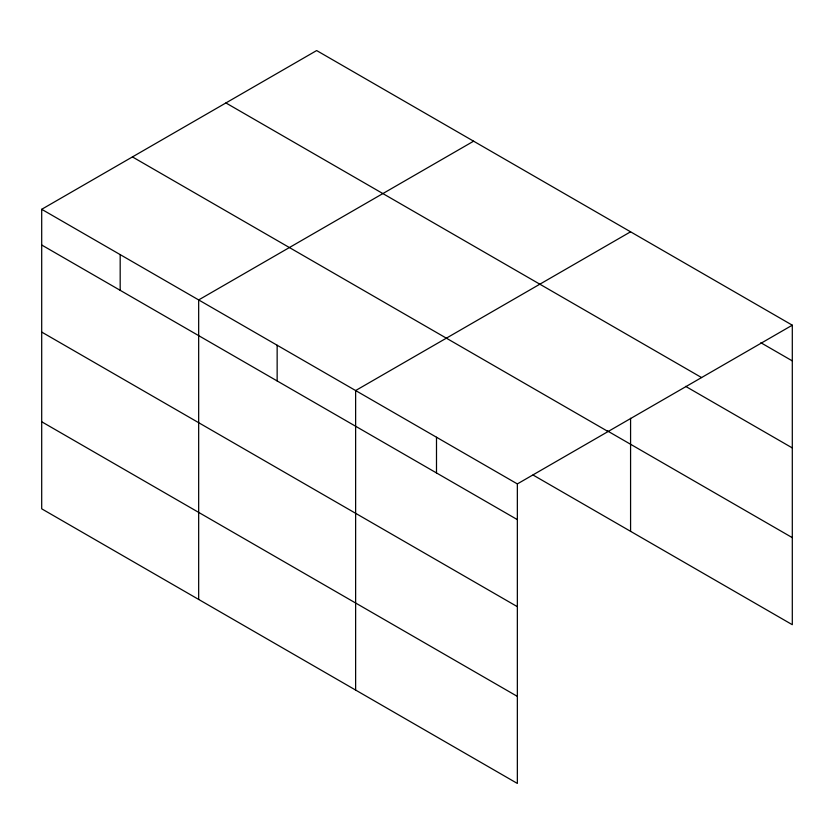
<?xml version="1.0" encoding="UTF-8"?>
<svg xmlns="http://www.w3.org/2000/svg" width="834" height="834" viewBox="0 0 834 834"><rect width="100%" height="100%" fill="white"/><g stroke="black" fill="none" stroke-linecap="round" stroke-linejoin="round"><path stroke-width="1.25" d="M41.7 209.303L517.351 483.918L517.351 783.439L41.7 508.813L41.7 209.303L316.649 50.561L792.3 325.187L792.3 624.697L533.03 475.005M473.608 141.186L198.669 299.927L198.669 599.438M630.577 231.81L355.628 390.552L355.628 690.062M517.351 483.918L792.3 325.187M760.858 342.732L792.3 360.893M225.91 102.947L701.571 377.562M685.611 386.351L792.3 447.941M607.037 430.678L792.3 537.638M132.429 156.917L608.09 431.543M41.7 245.008L517.351 519.624M41.7 332.068L517.351 606.683M41.7 421.764L517.351 696.38M630.577 418.272L630.577 531.321M436.495 437.235L436.495 472.941M277.149 345.245L277.149 380.95M120.179 254.62L120.179 290.326"/></g></svg>
